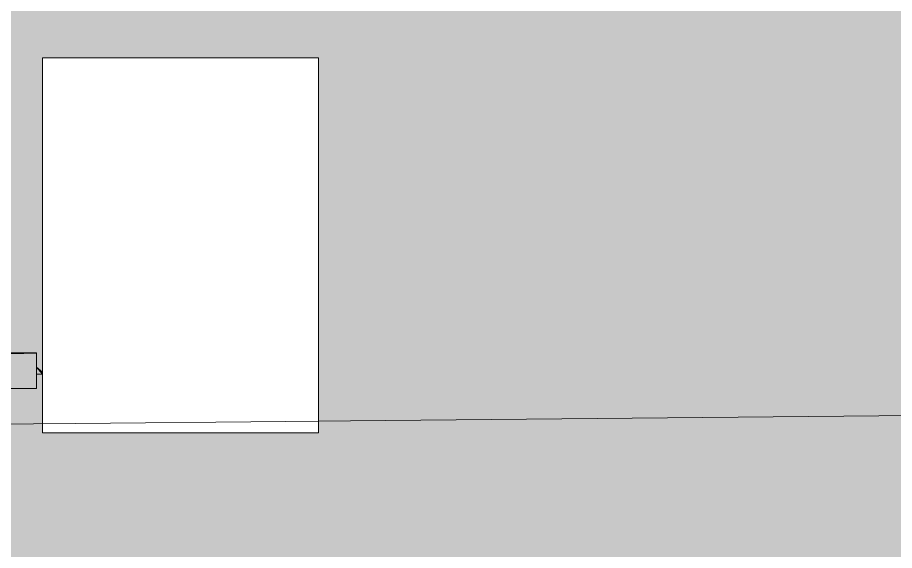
# Model space of a CAD drawing. Header units: millimetres. Extents: x -284281 to 1648660, y -821378 to -151356.
# Drawn here: x 210007 to 210849, y -271608 to -271096 of the extents above; entities that cross this region are included whole.
import ezdxf

# ---------------------------------------------------------------- set-up
doc = ezdxf.new("R2010")
doc.units = ezdxf.units.MM
doc.header["$MEASUREMENT"] = 0
doc.set_wipeout_variables(frame=1)
doc.linetypes.add('Wipeout_Contour', pattern=[1000, 0, -1000])
doc.layers.add('Divers - Dessin général', color=7, linetype='Continuous')
doc.layers.add('Structure - Murs extérieurs', color=7, linetype='Continuous')

# ---------------------------------------------------------------- blocks, each defined once
blk = doc.blocks.new('Mur_59_1', base_point=(210296.25, -271134.71))
at = {"color": 254, "linetype": 'Wipeout_Contour', "lineweight": 0, "ltscale": 1372766.156146965}
blk.add_wipeout([(210296.25, -271134.71), (210030.95, -271134.71), (210030.95, -271494.71), (210296.25, -271494.71)], dxfattribs=at).dxf.layer = 'Structure - Murs extérieurs'
at = {"layer": 'Structure - Murs extérieurs', "color": 7, "linetype": 'Continuous', "lineweight": 5, "flags": 128}
for points in [[(210296.25, -271134.71), (210030.95, -271134.71)], [(210030.95, -271134.71), (210030.95, -271494.71)], [(210296.25, -271494.71), (210296.25, -271134.71)], [(210030.95, -271494.71), (210296.25, -271494.71)]]:
    blk.add_lwpolyline(points, dxfattribs=at)
blk = doc.blocks.new('model17')
at = {"color": 7, "linetype": 'Continuous', "lineweight": 20}
for p, q in [((1466.45, 203.75), (322.26, 237.72)), ((1466.45, 237.72), (322.26, 237.72)), ((1466.45, 203.75), (1466.45, 237.72)), ((1466.45, 224.13), (1472.26, 224.13)), ((1466.45, 217.33), (1472.26, 224.13)), ((1466.45, 217.33), (1472.26, 222.22)), ((1472.26, 222.22), (1472.26, 224.13)), ((322.26, 203.75), (1466.45, 203.75))]:
    blk.add_line(p, q, dxfattribs=at)

msp = doc.modelspace()

# ---------------------------------------------------------------- hatches: boundary and pattern name
at = {"linetype": 'Continuous', "lineweight": 0, "true_color": 0x6f6f6f}
h = msp.add_hatch(color=8, dxfattribs=at)
h.paths.add_polyline_path([(141848.4421, -295062.57111), (269220.82107, -293826.86817), (269220.82107, -270902.73426), (268763.04853, -270902.73426), (254213.59981, -271040.57524), (254213.59981, -163437.63526), (153156.19977, -163437.63526), (153156.19977, -271040.57524), (153182.9625, -271040.57014), (153183.14559, -272000.51417, -0.409427364), (149183.68145, -275935.04226), (141848.4421, -275935.04226)])
h.paths.add_polyline_path([(158435.58359, -260639.95299), (155145.58359, -260639.95299), (155145.58359, -248364.9528), (155145.58359, -243089.97435), (155145.58359, -242189.97435), (158435.58359, -242189.97435)], flags=0)
h.paths.add_polyline_path([(161503.43335, -171995.57011), (161503.43335, -193810.57122), (161503.43335, -230015.57011), (161503.43335, -260810.57129), (196775.04197, -260810.57129), (196775.04197, -222495.57011), (186955.54197, -222495.57011), (186955.54197, -218295.57011), (196754.55038, -218295.57011), (196754.55038, -208495.57004), (196754.55038, -204495.57011), (193355.54197, -204495.57011), (193355.54197, -195161.53481), (195576.03357, -195161.53481), (195576.03357, -189810.57129), (217850.06795, -189810.57129), (217850.06795, -262266.88531), (245610.04479, -262266.88531), (245610.04479, -253395.57129), (245626.03357, -253395.57129), (246426.03357, -253395.57129), (247826.03357, -253395.57129), (247826.03357, -248005.57129), (247826.03357, -246605.57129), (245626.03357, -246605.57129), (245610.04479, -246605.57129), (245610.04479, -171995.57011), (212806.27958, -171995.57011)], flags=0)
h.paths.add_polyline_path([(162737.04244, -269433.91257, -0.09031866), (162858.77258, -268727.62319, -0.201448728), (163912.63869, -267592.73981, -0.104211445), (164718.00561, -267415.05524), (165317.97869, -267409.37112, -0.104044608), (166125.35422, -267571.24421, -0.238255457), (167284.25653, -268953.31764, -0.055188622), (167336.83602, -269390.33428), (167338.93075, -269611.43843), (167351.04633, -270890.26697), (167092.5827, -271892.76052, -0.267949192), (165370.08316, -272909.1243), (164770.11009, -272914.80843, -0.193717464), (163379.25202, -272370.18517, -0.070568756), (163028.66346, -271931.26196, -0.131652498), (162751.25276, -270933.84526)], flags=0)
h.paths.add_polyline_path([(175327.75206, -275599.00212, -0.415791099), (173316.98603, -273599.0311), (173316.98603, -273452.05237), (173330.48786, -267377.82411, -0.380556701), (175316.98603, -265609.82626), (175394.71409, -265609.82626), (175394.71409, -270609.82626), (190394.71409, -270609.82626), (190394.71409, -265609.82626), (195356.19118, -265609.82626, -0.414213562), (196856.19118, -267109.82626), (196856.19118, -273660.69924, -0.345501612), (195137.28541, -275433.43196)], flags=0)
h.paths.add_polyline_path([(205510.09252, -271504.08297, -0.134473934), (205230.94767, -270484.93746), (205230.94767, -268984.93746, -0.414213562), (207230.94767, -266984.93746), (207830.94767, -266984.93746, -0.414213562), (209830.94767, -268984.93746), (209830.94767, -270484.93746, -0.128820346), (209574.03043, -271465.58136, -0.270936291), (207830.94767, -272484.93746), (207230.94767, -272484.93746, -0.264979997)], flags=0)
h.paths.add_polyline_path([(217862.68721, -273329.32486), (217869.94938, -267730.33623, -0.098561509), (218100.71805, -266943.72092), (218117.68082, -266951.54513, -0.258849002), (219955.479, -265605.82722), (219953.14148, -265587.29374), (220637.56856, -265587.29374), (220637.56856, -265687.29374), (220637.56856, -270687.29374), (250537.56856, -270687.29374), (250537.56856, -265687.29374), (252208.00356, -265687.29374), (254186.29382, -265687.29374), (254186.29382, -267687.29374), (254186.29382, -271062.25464, 0.001345761), (254186.3228, -271073.02067), (254197.20856, -273095.23292, -0.414213562), (252208.00356, -275105.96997), (243484.53401, -275105.96997, -0.005188955), (243431.43827, -275116.10287), (235447.992, -275196.19066), (220071.01237, -275253.23979, -0.386553331), (217873.0891, -273475.38502, -0.025189219)], flags=0)

# ---------------------------------------------------------------- linework, layer by layer
at = {"color": 7, "linetype": 'Continuous', "lineweight": 20}
for p, q in [((210025.14134, -271418.00425), (208880.9482, -271451.97325)), ((208880.9482, -271418.00425), (210025.14134, -271418.00425)), ((210025.14134, -271418.00425), (210025.14134, -271451.97325)), ((210025.14134, -271451.97325), (208880.9482, -271451.97325))]:
    msp.add_line(p, q, dxfattribs=at)

# ---------------------------------------------------------------- next in the draw order: block references
at = {"layer": 'Structure - Murs extérieurs', "color": 7, "lineweight": 5}
msp.add_blockref('Mur_59_1', (210296.25293, -271134.7064), dxfattribs=at)

# ---------------------------------------------------------------- next in the draw order: wipeouts: each hides what was drawn before it
at = {"color": 254, "linetype": 'Wipeout_Contour', "lineweight": 0, "ltscale": 1372766.156146965}
msp.add_wipeout([(210296.25293, -271134.7064), (210030.94941, -271134.7064), (210030.94941, -271494.7064), (210296.25293, -271494.7064)], dxfattribs=at).dxf.layer = 'Structure - Murs extérieurs'

# ---------------------------------------------------------------- next in the draw order: linework, layer by layer
at = {"color": 7, "linetype": 'Continuous', "lineweight": 20}
for p, q in [((210025.14134, -271431.59185), (210030.94941, -271438.38565)), ((210025.14134, -271431.59185), (210030.94941, -271436.47252)), ((210030.94941, -271436.47252), (210030.94941, -271438.38565)), ((210025.14134, -271438.38565), (210030.94941, -271438.38565))]:
    msp.add_line(p, q, dxfattribs=at)
at = {"layer": 'Divers - Dessin général', "color": 14, "linetype": 'Continuous', "lineweight": 5, "true_color": 0x990000}
msp.add_lwpolyline([(254205.67628, -163437.63526), (254186.29382, -271067.6377), (152856.38803, -272027.63374), (152839.018, -197317.63509), (152835.67579, -163437.63526)], close=True, dxfattribs=at)
at = {"layer": 'Structure - Murs extérieurs', "color": 7, "linetype": 'Continuous', "lineweight": 5}
for points in [[(210296.25293, -271134.7064), (210030.94941, -271134.7064)], [(210030.94941, -271134.7064), (210030.94941, -271494.7064)], [(210296.25293, -271494.7064), (210296.25293, -271134.7064)], [(210030.94941, -271494.7064), (210296.25293, -271494.7064)]]:
    msp.add_lwpolyline(points, dxfattribs=at)

# ---------------------------------------------------------------- next in the draw order: block references
at = {"color": 7, "linetype": 'Continuous', "lineweight": 20, "xscale": -1, "zscale": 1000, "rotation": 180}
msp.add_blockref('model17', (208558.69021, -271214.25745), dxfattribs=at)

doc.saveas('drawing.dxf')
